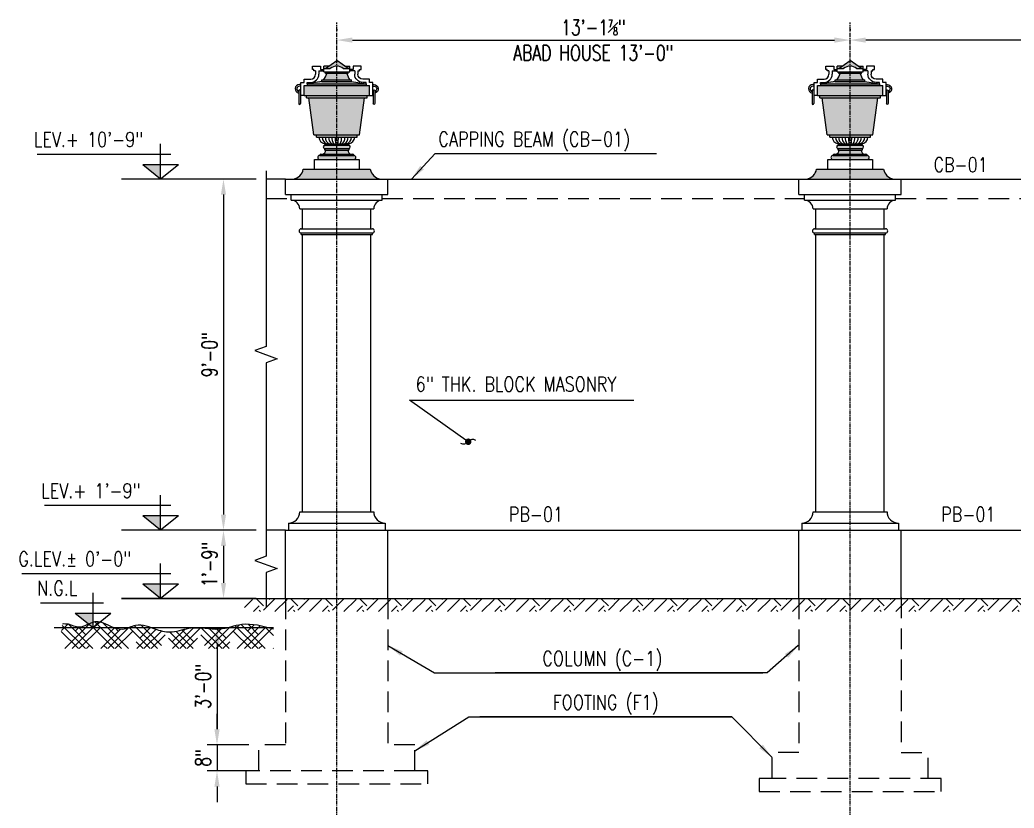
# Model space of a CAD drawing. Header units: inches. Extents: x 295786 to 300745, y 68261 to 70432.
# Drawn here: x 299175.5 to 299481.2, y 68845.5 to 69087.9 of the extents above; entities that cross this region are included whole.
import ezdxf

# ---------------------------------------------------------------- set-up
doc = ezdxf.new("R2010")
doc.units = ezdxf.units.IN
doc.header["$MEASUREMENT"] = 0
doc.linetypes.add('CENTER', pattern=[2, 1.25, -0.25, 0.25, -0.25])
doc.linetypes.add('HIDDEN', pattern=[9.525, 6.35, -3.175])
for name, color, linetype in [('A-TYP-BEAM', 3, 'Continuous'), ('A-TYP-BEAM TEXT', 2, 'Continuous'), ('A-TYP-DIM', 1, 'Continuous'), ('A-TYP-ST-LEAN', 1, 'Continuous'), ('A-TYP-ST-LEVEL', 1, 'Continuous'), ('arch-elevation-1', 2, 'Continuous'), ('FOOTING', 4, 'Continuous'), ('GRID', 8, 'Continuous'), ('HATCH', 7, 'Continuous'), ('NO', 3, 'Continuous')]:
    doc.layers.add(name, color=color, linetype=linetype)
doc.layers.add('H252', color=252, linetype='Continuous', lineweight=9)
doc.styles.add('rizwan', font='romans.shx', dxfattribs={"width": 0.75})
doc.styles.add('STYLE4', font='romans.shx')
doc.dimstyles.new('STYLE-64', dxfattribs={"dimscale": 64, "dimtxt": 0.09375, "dimasz": 0.09375, "dimexe": 0.0625, "dimexo": 0.0625, "dimgap": 0.03125, "dimtad": 1, "dimzin": 3, "dimdsep": 46, "dimlunit": 4, "dimtxsty": 'rizwan', "dimcen": 0.125, "dimdle": 4, "dimclrd": 1, "dimclre": 1, "dimclrt": 2, "dimadec": 0, "dimazin": 0, "dimtfac": 0.5, "dimtix": 1, "dimtmove": 2, "dimatfit": 3, "dimfxl": 0, "dimfrac": 1, "dimtolj": 1, "dimtzin": 3, "dimarcsym": 0})

# ---------------------------------------------------------------- blocks, each defined once
blk = doc.blocks.new('A$C5B221961')
at = {"layer": 'arch-elevation-1'}
for p, q in [((6.48, 9.7), (6.48, 8.7)), ((7.48, 9.7), (7.48, 8.7)), ((7.48, 9.7), (8.99, 9.7)), ((7.98, 10.2), (8.99, 10.2)), ((3.93, 6.2), (4.98, 6.2)), ((1.29, 3.66), (1.29, -0.34)), ((1.93, 5.52), (1.52, 5.52)), ((1.93, 5.02), (1.52, 5.02)), ((1.79, 3.66), (1.79, -0.34)), ((1.93, 3.38), (1.79, 3.38)), ((1.93, 2.88), (1.79, 2.88)), ((2.93, 2.2), (1.93, 2.2))]:
    blk.add_line(p, q, dxfattribs=at)
for points in [[(6.48, 9.7), (5.98, 9.7), (5.98, 10.2), (5.48, 10.2), (5.48, 11.2), (7.98, 11.2), (7.98, 10.2)], [(1.93, 2.2), (1.93, 6.2), (2.93, 6.2), (2.93, 7.2), (4.98, 7.2)], [(3.93, 5.7), (3.93, 6.2)]]:
    blk.add_lwpolyline(points, dxfattribs=at)
for centre, radius, start, end in [((4.98, 8.7), 2.5, 270, 0), ((4.98, 8.7), 1.5, 270, 0), ((1.52, 4.2), 1.32, 90, 260.0871), ((1.52, 4.2), 0.819, 90, 253.9029), ((1.54, 3.66), 0.25, 0, 180), ((1.54, -0.34), 0.25, 180, 0)]:
    blk.add_arc(centre, radius, start, end, dxfattribs=at)
blk = doc.blocks.new('A$C69E164E6')
at = {"layer": 'H252'}
h = blk.add_hatch(color=250, dxfattribs=at)
h.set_gradient(color1=(54, 54, 54), rotation=270, one_color=1, tint=1)
h.paths.add_polyline_path([(15.99, 33.76), (14.44, 33.76), (15.49, 33.01), (15.99, 33.01)])
h.paths.add_polyline_path([(9.54, 33.76), (7.99, 33.76), (7.99, 33.01), (8.49, 33.01)])
h = blk.add_hatch(color=250, dxfattribs=at)
h.set_gradient(color1=(54, 54, 54), rotation=270, one_color=1, tint=1)
h.paths.add_polyline_path([(11.99, 35.51), (8.49, 33.01), (9.99, 33.01, -0.375), (13.99, 33.01), (15.49, 33.01)])
h = blk.add_hatch(color=250, dxfattribs=at)
h.set_gradient(color1=(54, 54, 54), one_color=1, tint=1, name='CYLINDER')
h.paths.add_polyline_path([(15.09, 31.51), (8.89, 31.51, -0.101697), (7.93, 29.51), (16.04, 29.51, -0.101697)])
h = blk.add_hatch(color=250, dxfattribs=at)
h.set_gradient(color1=(54, 54, 54), one_color=1, tint=1, name='CYLINDER')
h.paths.add_polyline_path([(22.05, 27.76), (21.05, 27.76), (1.93, 27.76), (1.93, 24.76), (22.05, 24.76)])
h = blk.add_hatch(color=250, dxfattribs=at)
h.set_gradient(color1=(54, 54, 54), one_color=1, tint=1, name='CURVED')
h.paths.add_polyline_path([(16.54, 29.01), (7.43, 29.01), (2.93, 28.26), (21.05, 28.26)])
h = blk.add_hatch(color=250, dxfattribs=at)
h.set_gradient(color1=(54, 54, 54), one_color=1, tint=1, name='CYLINDER')
h.paths.add_polyline_path([(21.05, 28.26), (2.93, 28.26), (2.93, 27.76), (21.05, 27.76)])
h = blk.add_hatch(color=250, dxfattribs=at)
h.set_gradient(color1=(54, 54, 54), one_color=1, tint=1, name='CYLINDER')
h.paths.add_polyline_path([(16.54, 29.51), (7.43, 29.51), (7.43, 29.01), (16.54, 29.01)])
h = blk.add_hatch(color=250, dxfattribs=at)
h.set_gradient(color1=(54, 54, 54), one_color=1, tint=1, name='CYLINDER')
h.paths.add_polyline_path([(21.3, 24.76), (2.68, 24.76), (2.68, 24.01), (21.3, 24.01)])
h = blk.add_hatch(color=250, dxfattribs=at)
h.set_gradient(color1=(54, 54, 54), one_color=1, tint=1, name='CYLINDER')
h.paths.add_polyline_path([(20.54, 24.01), (3.43, 24.01), (4.95, 12.65), (19.02, 12.65)])
h = blk.add_hatch(color=250, dxfattribs=at)
h.set_gradient(color1=(54, 54, 54), one_color=1, tint=1, name='CYLINDER')
h.paths.add_polyline_path([(18.25, 12.65), (5.72, 12.65), (5.72, 11.9), (18.25, 11.9)])
h = blk.add_hatch(color=250, dxfattribs=at)
h.set_gradient(color1=(54, 54, 54), one_color=1, tint=1, name='CYLINDER')
h.paths.add_polyline_path([(15.65, 9.4), (8.32, 9.4, 1), (8.32, 8.4), (15.65, 8.4, 1)])
h = blk.add_hatch(color=250, dxfattribs=at)
h.set_gradient(color1=(54, 54, 54), one_color=1, tint=1, name='CYLINDER')
h.paths.add_polyline_path([(15.65, 9.9), (8.32, 9.9, -0.582673), (8.32, 9.4), (15.65, 9.4, -0.582673)])
h = blk.add_hatch(color=250, dxfattribs=at)
h.set_gradient(color1=(54, 54, 54), one_color=1, tint=1, name='CYLINDER')
edge = h.paths.add_edge_path()
edge.add_arc((17.24, 5.65), 0.625, 270, 450)
edge.add_line((17.24, 6.28), (6.74, 6.28))
edge.add_arc((6.74, 5.65), 0.625, 90, 270)
edge.add_line((6.74, 5.03), (17.24, 5.03))
h = blk.add_hatch(color=250, dxfattribs=at)
h.set_gradient(color1=(54, 54, 54), one_color=1, tint=1, name='CYLINDER')
h.paths.add_polyline_path([(16.86, 6.65), (7.11, 6.65, 0.414214), (6.74, 6.28), (17.24, 6.28, 0.414214)])
h = blk.add_hatch(color=250, dxfattribs=at)
h.set_gradient(color1=(54, 54, 54), one_color=1, tint=1, name='CYLINDER')
h.paths.add_polyline_path([(15.4, 7.9), (8.57, 7.9, -0.369842), (7.53, 6.65), (16.44, 6.65, -0.369842)])
h = blk.add_hatch(color=250, dxfattribs=at)
h.set_gradient(color1=(54, 54, 54), rotation=270, one_color=1, tint=1)
h.paths.add_polyline_path([(22.3, 2.03), (1.67, 2.03, -0.307023), (-1.33, -0.97), (25.3, -0.97, -0.307023)])
at = {"layer": 'NO', "lineweight": 0}
h = blk.add_hatch(color=250, dxfattribs=at)
h.set_gradient(color1=(54, 54, 54), one_color=1, tint=1, name='CYLINDER')
h.paths.add_polyline_path([(15.65, 8.4), (8.32, 8.4), (8.32, 7.9), (15.65, 7.9)])
at = {"layer": 'arch-elevation-1', "color": 1}
for p, q in [((7.99, 33.01), (7.99, 33.76)), ((9.54, 33.76), (7.99, 33.76)), ((14.44, 33.76), (15.99, 33.76)), ((15.99, 33.01), (15.99, 33.76))]:
    blk.add_line(p, q, dxfattribs=at)
at = {"layer": 'arch-elevation-1'}
for centre, radius, start, end in [((9.48, 11.84), 2, 178.3019, 255.5291), ((10.53, 11.76), 2.05, 175.9699, 244.6258), ((11.8, 11.7), 2.32, 174.8642, 230.4431), ((13.73, 11.65), 3.25, 175.5829, 212.5343), ((20.29, 11.63), 8.81, 178.2326, 191.3104), ((3.68, 11.63), 8.81, 348.6896, 1.7674), ((10.24, 11.65), 3.25, 327.4657, 4.4171), ((12.17, 11.7), 2.32, 309.5569, 5.1358), ((13.44, 11.76), 2.05, 295.3742, 4.0301), ((14.49, 11.84), 2, 284.4709, 1.6981)]:
    blk.add_arc(centre, radius, start, end, dxfattribs=at)
at = {"layer": 'NO', "lineweight": 0}
for p, q in [((8.49, 33.01), (11.99, 35.51)), ((15.49, 33.01), (11.99, 35.51)), ((7.99, 33.01), (9.99, 33.01)), ((7.99, 32.01), (7.99, 33.01)), ((7.99, 32.01), (15.99, 32.01)), ((8.49, 31.51), (8.49, 32.01)), ((15.49, 31.51), (8.49, 31.51)), ((13.99, 33.01), (15.99, 33.01)), ((15.49, 31.51), (15.49, 32.01)), ((15.99, 32.01), (15.99, 33.01)), ((1.93, 27.76), (22.05, 27.76)), ((1.93, 24.76), (1.93, 27.76)), ((7.43, 29.01), (2.93, 28.26)), ((2.93, 28.26), (2.93, 27.76)), ((2.93, 28.26), (21.05, 28.26)), ((7.43, 29.51), (16.54, 29.51)), ((7.43, 29.01), (7.43, 29.51)), ((7.43, 29.01), (16.54, 29.01)), ((16.54, 29.01), (16.54, 29.51)), ((16.54, 29.01), (21.05, 28.26)), ((21.05, 28.26), (21.05, 27.76)), ((22.05, 24.76), (22.05, 27.76)), ((1.93, 24.76), (22.05, 24.76)), ((2.68, 24.01), (2.68, 24.76)), ((21.3, 24.01), (21.3, 24.76)), ((2.68, 24.01), (21.3, 24.01)), ((4.95, 12.65), (3.43, 24.01)), ((19.02, 12.65), (20.54, 24.01)), ((4.95, 12.65), (19.02, 12.65)), ((5.72, 11.9), (5.72, 12.65)), ((18.25, 11.9), (18.25, 12.65)), ((5.72, 11.9), (18.25, 11.9)), ((8.32, 9.9), (15.65, 9.9)), ((8.32, 9.4), (15.65, 9.4)), ((6.74, 6.28), (17.24, 6.28)), ((7.11, 6.65), (16.86, 6.65)), ((8.32, 8.4), (8.32, 7.9)), ((8.32, 8.4), (15.65, 8.4)), ((8.32, 7.9), (8.32, 8.4)), ((8.32, 7.9), (15.65, 7.9)), ((15.65, 8.4), (15.65, 7.9)), ((6.74, 5.03), (17.24, 5.03))]:
    blk.add_line(p, q, dxfattribs=at)
for points in [[(5.11, 2.03), (5.11, 5.03), (18.86, 5.03), (18.86, 2.03)], [(1.67, 2.03), (22.3, 2.03)]]:
    blk.add_lwpolyline(points, dxfattribs=at)
for centre, radius, start, end in [((11.99, 30.72), 3.04, 48.8879, 131.1121), ((3.54, 32.84), 5.51, 322.809, 346.0365), ((20.43, 32.84), 5.51, 193.9635, 217.191), ((8.54, 11.95), 2.06, 181.3026, 263.813), ((8.32, 8.9), 0.5, 90, 270), ((8.18, 9.65), 0.287, 299.5436, 60.4564), ((15.8, 9.65), 0.287, 119.5436, 240.4564), ((15.43, 11.95), 2.06, 276.187, 358.6974), ((15.65, 8.9), 0.5, 270, 90), ((6.74, 5.65), 0.625, 90, 270), ((7.11, 6.28), 0.375, 90, 180), ((7.32, 7.88), 1.25, 279.7524, 0.9384), ((16.65, 7.88), 1.25, 179.0616, 260.2476), ((16.86, 6.28), 0.375, 0, 90), ((17.24, 5.65), 0.625, 270, 90), ((-2.04, 2.74), 3.78, 280.8646, 349.1354), ((26.01, 2.74), 3.78, 190.8646, 259.1354)]:
    blk.add_arc(centre, radius, start, end, dxfattribs=at)
at = {"layer": 'arch-elevation-1', "color": 1}
blk.add_blockref('A$C5B221961', (-1, 22.56), dxfattribs=at)
at = {"layer": 'arch-elevation-1', "color": 1, "xscale": -1}
blk.add_blockref('A$C5B221961', (24.97, 22.56), dxfattribs=at)
blk = doc.blocks.new('*D201')
at = {"layer": 'A-TYP-DIM', "color": 1, "lineweight": -2, "ltscale": 1.5, "transparency": 16777216}
for p, q in [((299248.18, 68930.93), (299235.1, 68930.93)), ((299238.1, 68926.13), (299238.1, 68914.73)), ((299248.18, 68909.93), (299235.1, 68909.93))]:
    blk.add_line(p, q, dxfattribs=at)
at = {"layer": 'A-TYP-DIM', "color": 1, "ltscale": 1.5, "transparency": 16777216}
for points in [[(299237.3, 68926.13), (299238.9, 68926.13), (299238.1, 68930.93)], [(299237.3, 68914.73), (299238.9, 68914.73), (299238.1, 68909.93)]]:
    blk.add_solid(points, dxfattribs=at)
at = {"layer": 'Defpoints', "color": 0, "ltscale": 1.5, "transparency": 16777216}
for p in [(299251.18, 68930.93), (299238.1, 68909.93), (299251.18, 68909.93)]:
    blk.add_point(p, dxfattribs=at)
at = {"layer": 'A-TYP-DIM', "color": 2, "ltscale": 1.5, "transparency": 16777216, "insert": (299233.81, 68920.43), "char_height": 4.688, "attachment_point": 5, "rotation": 90, "style": 'rizwan'}
blk.add_mtext('\\A1;1\'-9"', dxfattribs=at)
blk = doc.blocks.new('*D202')
at = {"layer": 'A-TYP-DIM', "color": 1, "lineweight": -2, "ltscale": 1.5, "transparency": 16777216}
for p, q in [((299248.18, 69038.93), (299235.09, 69038.93)), ((299238.09, 69034.13), (299238.09, 68935.73)), ((299248.18, 68930.93), (299235.09, 68930.93))]:
    blk.add_line(p, q, dxfattribs=at)
at = {"layer": 'A-TYP-DIM', "color": 1, "ltscale": 1.5, "transparency": 16777216}
for points in [[(299237.29, 69034.13), (299238.89, 69034.13), (299238.09, 69038.93)], [(299237.29, 68935.73), (299238.89, 68935.73), (299238.09, 68930.93)]]:
    blk.add_solid(points, dxfattribs=at)
at = {"layer": 'Defpoints', "color": 0, "ltscale": 1.5, "transparency": 16777216}
for p in [(299251.18, 69038.93), (299238.09, 68930.93), (299251.18, 68930.93)]:
    blk.add_point(p, dxfattribs=at)
at = {"layer": 'A-TYP-DIM', "color": 2, "ltscale": 1.5, "transparency": 16777216, "insert": (299233.8, 68984.93), "char_height": 4.688, "attachment_point": 5, "rotation": 90, "style": 'rizwan'}
blk.add_mtext('\\A1;9\'-0"', dxfattribs=at)
blk = doc.blocks.new('*D203')
at = {"layer": 'A-TYP-DIM', "color": 1, "lineweight": -2, "ltscale": 1.5, "transparency": 16777216}
for p, q in [((299228.39, 68900.93), (299239.1, 68900.93)), ((299236.1, 68896.13), (299236.1, 68869.73)), ((299245.93, 68864.93), (299233.1, 68864.93))]:
    blk.add_line(p, q, dxfattribs=at)
at = {"layer": 'A-TYP-DIM', "color": 1, "ltscale": 1.5, "transparency": 16777216}
for points in [[(299235.3, 68896.13), (299236.9, 68896.13), (299236.1, 68900.93)], [(299235.3, 68869.73), (299236.9, 68869.73), (299236.1, 68864.93)]]:
    blk.add_solid(points, dxfattribs=at)
at = {"layer": 'Defpoints', "color": 0, "ltscale": 1.5, "transparency": 16777216}
for p in [(299225.39, 68900.93), (299236.1, 68864.93), (299248.93, 68864.93)]:
    blk.add_point(p, dxfattribs=at)
at = {"layer": 'A-TYP-DIM', "color": 2, "ltscale": 1.5, "transparency": 16777216, "insert": (299231.81, 68882.93), "char_height": 4.688, "attachment_point": 5, "rotation": 90, "style": 'rizwan'}
blk.add_mtext('\\A1;3\'-0"', dxfattribs=at)
blk = doc.blocks.new('*D204')
at = {"layer": 'A-TYP-DIM', "color": 1, "lineweight": -2, "ltscale": 1.5, "transparency": 16777216}
for p, q in [((299236.1, 68869.73), (299236.1, 68874.53)), ((299245.93, 68864.93), (299233.1, 68864.93)), ((299236.1, 68864.93), (299236.1, 68856.93)), ((299245.93, 68856.93), (299233.1, 68856.93)), ((299236.1, 68852.13), (299236.1, 68847.33))]:
    blk.add_line(p, q, dxfattribs=at)
at = {"layer": 'A-TYP-DIM', "color": 1, "ltscale": 1.5, "transparency": 16777216}
for points in [[(299235.3, 68869.73), (299236.9, 68869.73), (299236.1, 68864.93)], [(299235.3, 68852.13), (299236.9, 68852.13), (299236.1, 68856.93)]]:
    blk.add_solid(points, dxfattribs=at)
at = {"layer": 'Defpoints', "color": 0, "ltscale": 1.5, "transparency": 16777216}
for p in [(299248.93, 68864.93), (299236.1, 68856.93), (299248.93, 68856.93)]:
    blk.add_point(p, dxfattribs=at)
at = {"layer": 'A-TYP-DIM', "color": 2, "ltscale": 1.5, "transparency": 16777216, "insert": (299231.81, 68860.93), "char_height": 4.688, "attachment_point": 5, "rotation": 90, "style": 'rizwan'}
blk.add_mtext('\\A1;8"', dxfattribs=at)

msp = doc.modelspace()

# ---------------------------------------------------------------- hatches: boundary and pattern name
at = {"layer": 'A-TYP-ST-LEVEL', "linetype": 'Continuous', "ltscale": 1.5}
for points in [[(299218.73706435, 69043.32245471), (299213.24813157, 69043.32245471), (299218.73706435, 69038.92853172)], [(299218.73706435, 68935.32245471), (299213.24813157, 68935.32245471), (299218.73706435, 68930.92853172)], [(299218.73706435, 68914.32245471), (299213.24813157, 68914.32245471), (299218.73706435, 68909.92853172)], [(299197.9776699, 68905.32245471), (299192.48873713, 68905.32245471), (299197.9776699, 68900.92853172)]]:
    msp.add_hatch(color=256, dxfattribs=at).paths.add_polyline_path(points)
at = {"layer": 'HATCH'}
h = msp.add_hatch(dxfattribs=at)
h.set_pattern_fill('EARTH', color=256, scale=30, angle=45, style=0)
h.set_pattern_definition([(45, (-415683.6484, -294299.504), (9e-16, 10.60660172), [7.5, -7.5]), (45, (-415685.637, -294297.515), (9e-16, 10.60660172), [7.5, -7.5]), (45, (-415687.626, -294295.526), (9e-16, 10.60660172), [7.5, -7.5]), (135, (-415687.626, -294294.2004), (-10.60660172, 9e-16), [7.5, -7.5]), (135, (-415685.637, -294292.212), (-10.60660172, 9e-16), [7.5, -7.5]), (135, (-415683.6484, -294290.223), (-10.60660172, 9e-16), [7.5, -7.5])])
h.paths.add_polyline_path([(299244.58106908, 68909.92853172), (299244.58106908, 68905.92853172), (299583.29559946, 68905.92853172), (299583.29559946, 68909.92853172)])
at = {"layer": 'HATCH', "linetype": 'Continuous', "ltscale": 1.5}
h = msp.add_hatch(dxfattribs=at)
h.set_pattern_fill('HOUND', color=256, scale=25, angle=45, style=0)
h.set_pattern_definition([(45, (313942.2963, 100341.8668), (3.31456304, 5.52427173), [25, -12.5]), (135, (313942.2963, 100341.8668), (3.31456304, -5.52427173), [25, -12.5])])
edge = h.paths.add_edge_path()
edge.add_spline(control_points=[(299253.48631148, 68900.49418155), (299250.21205386, 68901.40955395), (299244.60372084, 68902.9774554), (299236.30881314, 68899.48153841), (299228.93130485, 68901.89141512), (299222.71250902, 68899.02267155), (299216.9780118, 68900.31505499), (299211.84262773, 68902.74780156), (299205.61320545, 68898.78148113), (299199.66397543, 68904.94159933), (299194.22185681, 68900.10689707), (299190.93994586, 68902.15659407), (299189.19074466, 68902.11155949), (299188.58860212, 68902.09605686)], knot_values=[0, 0, 0, 0, 3.0476345296, 5.2201602257, 7.9377613365, 9.7410584152, 11.2002665549, 13.2877072279, 14.5522682211, 17.3026833126, 18.8737387301, 19.9308562478, 20.4857846412, 20.4857846412, 20.4857846412, 20.4857846412], degree=3, periodic=0)
edge.add_line((299188.58860212, 68902.09605686), (299187.37611062, 68894.53751242))
edge.add_line((299187.37611062, 68894.53751242), (299253.48631148, 68894.53751242))
edge.add_line((299253.48631148, 68894.53751242), (299253.48631148, 68900.49418155))

# ---------------------------------------------------------------- linework, layer by layer
at = {"color": 1, "linetype": 'Continuous'}
for points in [[(299251.17806612, 69041.42853172), (299251.17806612, 68987.42853172), (299247.74371934, 68986.17853172), (299254.61241289, 68983.67853172), (299251.17806612, 68982.42853172), (299251.17806611, 68928.42853172)], [(299251.17806613, 69041.42853172), (299251.17806612, 68987.42853172), (299247.74371935, 68986.17853172), (299254.6124129, 68983.67853172), (299251.17806612, 68982.42853172), (299251.17806612, 68928.42853172)], [(299251.17806611, 68933.42853172), (299251.17806612, 68922.92853172), (299247.74371934, 68921.67853172), (299254.61241289, 68919.17853172), (299251.17806612, 68917.92853172), (299251.17806612, 68907.42853172)]]:
    msp.add_lwpolyline(points, dxfattribs=at)
at = {"layer": 'A-TYP-BEAM'}
for p, q in [((299257.17806612, 69038.92853172), (299251.17806612, 69038.92853172)), ((299288.67806612, 69038.92853172), (299415.0220717, 69038.92853172)), ((299446.5220717, 69038.92853172), (299572.89402056, 69038.92853172)), ((299257.17806611, 68930.92853172), (299251.17806611, 68930.92853172)), ((299257.17806612, 68930.92853172), (299251.17806612, 68930.92853172)), ((299288.67806612, 68930.92853172), (299415.0220717, 68930.92853172)), ((299446.5220717, 68930.92853172), (299497.24114984, 68930.92853172))]:
    msp.add_line(p, q, dxfattribs=at)
at = {"layer": 'A-TYP-DIM', "color": 1, "ltscale": 1.5}
for p, q in [((299272.92806612, 69084.99779769), (299272.92806612, 69084.6609613)), ((299430.7720717, 69084.97769413), (299430.7720717, 69084.6609613)), ((299430.7720717, 69084.97769413), (299430.7720717, 69084.6609613)), ((299277.72806612, 69081.6609613), (299425.9720717, 69081.6609613)), ((299583.81607728, 69081.6609613), (299435.5720717, 69081.6609613))]:
    msp.add_line(p, q, dxfattribs=at)
at = {"layer": 'A-TYP-DIM', "ltscale": 1.5, "const_width": 1}
msp.add_lwpolyline([(299312.85823109, 68958.15198669, 1), (299313.85823109, 68958.15198669, 1)], format="xyb", close=True, dxfattribs=at)
at = {"layer": 'A-TYP-DIM', "color": 1, "ltscale": 1.5}
for points in [[(299277.72806612, 69082.4609613), (299277.72806612, 69080.8609613), (299272.92806612, 69081.6609613)], [(299425.9720717, 69082.4609613), (299425.9720717, 69080.8609613), (299430.7720717, 69081.6609613)], [(299435.5720717, 69082.4609613), (299435.5720717, 69080.8609613), (299430.7720717, 69081.6609613)]]:
    msp.add_solid(points, dxfattribs=at)
at = {"layer": 'A-TYP-ST-LEAN', "linetype": 'HIDDEN'}
msp.add_line((299458.7720717, 68850.63777253), (299458.7720717, 68854.63777252), dxfattribs=at)
for points in [[(299248.92806612, 68856.92853172), (299244.92806612, 68856.92853172), (299244.92806612, 68852.92853172), (299300.92806612, 68852.92853172), (299300.92806612, 68856.92853172), (299296.92806612, 68856.92853172)], [(299406.77207169, 68854.63777252), (299402.77207169, 68854.63777252), (299402.77207169, 68850.63777252), (299458.7720717, 68850.63777253)]]:
    msp.add_lwpolyline(points, dxfattribs=at)
at = {"layer": 'A-TYP-ST-LEAN', "linetype": 'Continuous', "ltscale": 1.5}
msp.add_spline([(299253.48631148, 68900.49418155), (299243.71579044, 68901.92226683), (299236.82319603, 68900.49418155), (299228.02531148, 68900.8487777), (299222.32282468, 68899.57654204), (299217.65410332, 68900.32183307), (299211.0248372, 68901.6616699), (299207.11237665, 68900.44531595), (299198.50107488, 68902.73825067), (299193.68378863, 68901.09383945), (299190.38470667, 68902.0142195), (299188.58860212, 68902.09605686)], degree=3, dxfattribs=at)
at = {"layer": 'A-TYP-ST-LEVEL', "color": 3, "linetype": 'Continuous', "ltscale": 1.5}
for p, q in [((299218.73706435, 69038.92853172), (299218.73706435, 69049.72245516)), ((299221.93706457, 69046.52245493), (299180.83135068, 69046.52245493)), ((299224.22599712, 69043.32245471), (299213.24813157, 69043.32245471)), ((299224.22599712, 69043.32245471), (299218.73706435, 69038.92853172)), ((299246.15083455, 69038.92853172), (299206.7370635, 69038.92853172)), ((299218.73706435, 68930.92853172), (299218.73706435, 68941.72245516)), ((299221.93706457, 68938.52245493), (299183.0924638, 68938.52245493)), ((299224.22599712, 68935.32245471), (299213.24813157, 68935.32245471)), ((299224.22599712, 68935.32245471), (299218.73706435, 68930.92853172)), ((299246.15083455, 68930.92853172), (299206.7370635, 68930.92853172)), ((299218.73706435, 68909.92853172), (299218.73706435, 68920.72245516)), ((299221.93706457, 68917.52245493), (299176.07634238, 68917.52245493)), ((299224.22599712, 68914.32245471), (299213.24813157, 68914.32245471)), ((299224.22599712, 68914.32245471), (299218.73706435, 68909.92853172)), ((299197.9776699, 68900.92853172), (299197.9776699, 68911.72245516)), ((299201.17767013, 68908.52245493), (299181.84532975, 68908.52245493)), ((299246.15083455, 68909.92853172), (299206.7370635, 68909.92853172)), ((299203.46660268, 68905.32245471), (299192.48873713, 68905.32245471)), ((299203.46660268, 68905.32245471), (299197.9776699, 68900.92853172)), ((299253.48631148, 68900.92853172), (299185.97766906, 68900.92853172))]:
    msp.add_line(p, q, dxfattribs=at)
at = {"layer": 'A-TYP-ST-LEVEL', "linetype": 'Continuous', "ltscale": 1.5}
for p, q in [((299218.73706435, 69038.92853172), (299213.24813157, 69043.32245471)), ((299218.73706435, 68930.92853172), (299213.24813157, 68935.32245471)), ((299218.73706435, 68909.92853172), (299213.24813157, 68914.32245471)), ((299197.9776699, 68900.92853172), (299192.48873713, 68905.32245471))]:
    msp.add_line(p, q, dxfattribs=at)
at = {"layer": 'FOOTING', "color": 1, "linetype": 'HIDDEN'}
for p, q in [((299251.17806612, 69032.92853172), (299258.92806612, 69032.92853172)), ((299286.92806612, 69032.92853172), (299416.7720717, 69032.92853172)), ((299444.7720717, 69032.92853172), (299488.24114984, 69032.92853172)), ((299257.17806612, 68909.92853172), (299257.17806612, 68864.92853172)), ((299288.67806612, 68909.95471182), (299288.67806612, 68864.92853172)), ((299415.0220717, 68909.95471181), (299415.0220717, 68862.63777252)), ((299446.5220717, 68910.22960291), (299446.5220717, 68862.63777252)), ((299248.92806612, 68856.92853172), (299248.92806612, 68864.92853172)), ((299257.17806612, 68864.92853172), (299248.92806612, 68864.92853172)), ((299296.92806612, 68864.92853172), (299288.67806612, 68864.92853172)), ((299296.92806612, 68856.92853172), (299296.92806612, 68864.92853172)), ((299406.77207169, 68854.63777252), (299406.7720717, 68862.63777252)), ((299415.0220717, 68862.63777252), (299406.7720717, 68862.63777252)), ((299446.52207169, 68862.63777252), (299454.7720717, 68862.63777252)), ((299454.7720717, 68854.63777252), (299454.7720717, 68862.63777252)), ((299296.92806612, 68856.92853172), (299248.92806612, 68856.92853172)), ((299458.7720717, 68854.63777252), (299406.77207169, 68854.63777252))]:
    msp.add_line(p, q, dxfattribs=at)
at = {"layer": 'GRID', "linetype": 'CENTER'}
for p, q in [((299272.92806611, 68698.54831908), (299272.92806612, 69087.11952562)), ((299430.77207169, 68698.54831908), (299430.7720717, 69087.11952562)), ((299430.77207169, 68698.54831908), (299430.7720717, 69087.11952562)), ((299430.77207171, 68698.54831908), (299430.7720717, 69087.11952562))]:
    msp.add_line(p, q, dxfattribs=at)
at = {"layer": 'NO', "lineweight": 0}
for p, q in [((299257.17806612, 69034.15580445), (299257.17806612, 69038.92853172)), ((299257.17806612, 69038.92853172), (299288.67806612, 69038.92853172)), ((299257.17806613, 69034.15580445), (299257.17806613, 69038.92853172)), ((299288.67806612, 69034.15580445), (299288.67806612, 69038.92853172)), ((299415.0220717, 69034.15580445), (299415.0220717, 69038.92853172)), ((299415.0220717, 69038.92853172), (299446.5220717, 69038.92853172)), ((299446.5220717, 69034.15580445), (299446.5220717, 69038.92853172)), ((299257.17806612, 69034.15580445), (299288.67806612, 69034.15580445)), ((299258.92806612, 69032.40580445), (299258.92806612, 69034.15580445)), ((299258.92806613, 69032.40580445), (299258.92806613, 69034.15580445)), ((299286.92806612, 69032.40580445), (299286.92806612, 69034.15580445)), ((299415.0220717, 69034.15580445), (299446.5220717, 69034.15580445)), ((299416.7720717, 69032.40580445), (299416.7720717, 69034.15580445)), ((299444.7720717, 69032.40580445), (299444.7720717, 69034.15580445)), ((299258.92806612, 69032.40580445), (299286.92806612, 69032.40580445)), ((299416.7720717, 69032.40580445), (299444.7720717, 69032.40580445)), ((299261.55306612, 69029.78080445), (299284.30306612, 69029.78080445)), ((299262.42806612, 69023.65580445), (299262.42806612, 69029.78080445)), ((299262.42806613, 69023.65580445), (299262.42806613, 69029.78080445)), ((299283.42806612, 69023.65580445), (299283.42806612, 69029.78080445)), ((299419.3970717, 69029.78080445), (299442.1470717, 69029.78080445)), ((299420.2720717, 69023.65580445), (299420.2720717, 69029.78080445)), ((299441.2720717, 69023.65580445), (299441.2720717, 69029.78080445)), ((299261.99056612, 69023.65580445), (299283.86556612, 69023.65580445)), ((299261.99056612, 69022.34330445), (299283.86556612, 69022.34330445)), ((299261.99056612, 69021.90580445), (299261.99056612, 69022.34330445)), ((299261.99056612, 69021.90580445), (299283.86556612, 69021.90580445)), ((299261.99056613, 69021.90580445), (299261.99056613, 69022.34330445)), ((299262.42806612, 68936.61603172), (299262.42806612, 69021.90580445)), ((299262.42806613, 68936.61603172), (299262.42806613, 69021.90580445)), ((299283.42806612, 68936.61603172), (299283.42806612, 69021.90580445)), ((299283.86556612, 69021.90580445), (299283.86556612, 69022.34330445)), ((299419.8345717, 69023.65580445), (299441.7095717, 69023.65580445)), ((299419.8345717, 69022.34330445), (299441.7095717, 69022.34330445)), ((299419.8345717, 69021.90580445), (299419.8345717, 69022.34330445)), ((299419.8345717, 69021.90580445), (299441.7095717, 69021.90580445)), ((299420.2720717, 68936.61603172), (299420.2720717, 69021.90580445)), ((299441.2720717, 68936.61603172), (299441.2720717, 69021.90580445)), ((299441.7095717, 69021.90580445), (299441.7095717, 69022.34330445)), ((299261.55306612, 68936.61603172), (299284.30306612, 68936.61603172)), ((299419.3970717, 68936.61603172), (299442.1470717, 68936.61603172)), ((299258.05306612, 68933.11603172), (299287.80306612, 68933.11603172)), ((299258.05306612, 68933.11603172), (299258.05306612, 68930.92853172)), ((299258.05306613, 68933.11603172), (299258.05306613, 68930.92853172)), ((299287.80306612, 68933.11603172), (299287.80306612, 68930.92853172)), ((299415.8970717, 68933.11603172), (299445.6470717, 68933.11603172)), ((299415.8970717, 68933.11603172), (299415.8970717, 68930.92853172)), ((299445.6470717, 68933.11603172), (299445.6470717, 68930.92853172)), ((299257.17806612, 68909.92853172), (299257.17806612, 68930.92853172)), ((299257.17806612, 68930.92853172), (299288.67806612, 68930.92853172)), ((299288.67806612, 68909.79108617), (299288.67806612, 68930.92853172)), ((299415.0220717, 68909.95471182), (299415.0220717, 68930.92853172)), ((299415.0220717, 68930.92853172), (299446.5220717, 68930.92853172)), ((299446.5220717, 68909.95471182), (299446.5220717, 68930.92853172)), ((299206.7370635, 68909.92853172), (299556.32941604, 68909.95471182))]:
    msp.add_line(p, q, dxfattribs=at)
for centre, radius, start, end in [((299258.92806612, 69029.78080445), 2.625, 0, 90), ((299258.92806613, 69029.78080445), 2.625, 0, 90), ((299286.92806612, 69029.78080445), 2.625, 90, 180), ((299416.7720717, 69029.78080445), 2.625, 0, 90), ((299444.7720717, 69029.78080445), 2.625, 90, 180), ((299261.99056612, 69022.99955445), 0.65625, 90, 270), ((299261.99056613, 69022.99955445), 0.65625, 90, 270), ((299283.86556612, 69022.99955445), 0.65625, 270, 90), ((299419.8345717, 69022.99955445), 0.65625, 90, 270), ((299441.7095717, 69022.99955445), 0.65625, 270, 90), ((299258.05306612, 68936.61603172), 3.5, 269.9999999933, 359.9999999933), ((299258.05306613, 68936.61603172), 3.5, 269.9999999933, 359.9999999933), ((299287.80306612, 68936.61603172), 3.5, 180.0000000067, 270.0000000067), ((299415.8970717, 68936.61603172), 3.5, 269.9999999933, 359.9999999933), ((299445.6470717, 68936.61603172), 3.5, 180.0000000067, 270.0000000067)]:
    msp.add_arc(centre, radius, start, end, dxfattribs=at)

# ---------------------------------------------------------------- block references
at = {"layer": 'arch-elevation-1', "color": 1}
for p in [(299260.94283651, 69039.89962858), (299418.78684209, 69039.89962858)]:
    msp.add_blockref('A$C69E164E6', p, dxfattribs=at)

# ---------------------------------------------------------------- texts
at = {"layer": 'A-TYP-BEAM TEXT', "style": 'STYLE4', "width": 0.8}
for s, p in [('CAPPING BEAM (CB-01)', (299304.1982952, 69048.97987356)), ('CB-01', (299456.43329785, 69041.0980654)), ('6" THK. BLOCK MASONRY', (299297.18002496, 68973.61309869)), ('PB-01', (299325.84803535, 68933.58549136)), ('PB-01', (299458.80943837, 68933.58549136)), ('COLUMN (C-1)', (299336.16592561, 68889.2518004)), ('FOOTING (F1)', (299339.34602956, 68875.75709072))]:
    msp.add_text(s, height=4.5, dxfattribs=at).set_placement(p)
at = {"layer": 'A-TYP-DIM', "color": 2, "ltscale": 1.5, "insert": (299351.85006891, 69081.62343743), "char_height": 4.6875, "attachment_point": 5, "style": 'rizwan'}
msp.add_mtext('\\A1;13\'-1{\\H0.500000x;\\S7#8;}"\\PABAD HOUSE 13\'-0"', dxfattribs=at)
at = {"layer": 'A-TYP-ST-LEVEL', "color": 2, "style": 'STYLE4', "width": 0.8}
for s, p in [('LEV.+ 10\'-9"', (299179.77681728, 69048.84684749)), ('LEV.+ 1\'-9"', (299182.03793041, 68940.84684749)), ('G.LEV.%%P 0\'-0"', (299175.02180899, 68919.84684749)), ('N.G.L', (299180.79079636, 68910.84684749))]:
    msp.add_text(s, height=4.5, dxfattribs=at).set_placement(p)

# ---------------------------------------------------------------- dimensions: what is measured, and where the dimension line sits
at = {"layer": 'A-TYP-DIM', "ltscale": 1.5}
for base, p1, p2, picture, middle in [((299238.09492308, 68930.92853172), (299251.17806612, 69038.92853172), (299251.17806611, 68930.92853172), '*D202', (299233.80474451, 68984.92853172)), ((299238.10239607, 68909.92853172), (299251.17806611, 68930.92853172), (299251.17806612, 68909.92853172), '*D201', (299233.8122175, 68920.42853172)), ((299236.10239607, 68864.92853172), (299225.39144011, 68900.92853172), (299248.92806612, 68864.92853172), '*D203', (299231.8122175, 68882.92853172)), ((299236.10239607, 68856.92853172), (299248.92806612, 68864.92853172), (299248.92806612, 68856.92853172), '*D204', (299231.8122175, 68860.92853172))]:
    dim = msp.add_linear_dim(base=base, p1=p1, p2=p2, angle=90, dimstyle='STYLE-64', override={"dimscale": 48, "dimtxt": 0.097656, "dimasz": 0.1, "dimtmove": 0, "dimatfit": 2}, dxfattribs=at)
    dim.commit()
    dim.dimension.update_dxf_attribs({"geometry": picture, "text_midpoint": middle})

# ---------------------------------------------------------------- leaders
for points, override in [([(299295.91471209, 69038.92853172), (299303.14260839, 69046.81033988), (299371.21048969, 69046.81033988)], {"dimscale": 48, "dimtxt": 0.097656, "dimasz": 0.1, "dimtmove": 0, "dimatfit": 2}), ([(299313.35823109, 68958.15198669), (299295.27252275, 68970.95613906), (299364.28017551, 68970.95613906)], {"dimscale": 48, "dimtxt": 0.097656, "dimasz": 0.1, "dimtmove": 0, "dimatfit": 2, "dimldrblk": 'Integral'}), ([(299288.67806612, 68895.46042591), (299302.95047642, 68887.08226672), (299403.96716091, 68887.08226672)], {"dimscale": 48, "dimtxt": 0.097656, "dimasz": 0.1, "dimtmove": 0, "dimatfit": 2}), ([(299414.81708305, 68895.46042591), (299405.26245666, 68887.08226672), (299321.68398269, 68887.08226672)], {"dimscale": 48, "dimtxt": 0.097656, "dimasz": 0.1, "dimtmove": 0, "dimatfit": 2}), ([(299296.92806612, 68863.12823137), (299313.50043751, 68873.58755704), (299394.37034599, 68873.58755704)], {"dimscale": 48, "dimtxt": 0.097656, "dimasz": 0.1, "dimtmove": 0, "dimatfit": 2}), ([(299406.7720717, 68861.04226232), (299394.37034599, 68873.58755704), (299316.91731725, 68873.58755704)], {"dimscale": 48, "dimtxt": 0.097656, "dimasz": 0.1, "dimtmove": 0, "dimatfit": 2})]:
    msp.add_leader(points, dimstyle='STYLE-64', override=override, dxfattribs=at)

doc.saveas('drawing.dxf')
